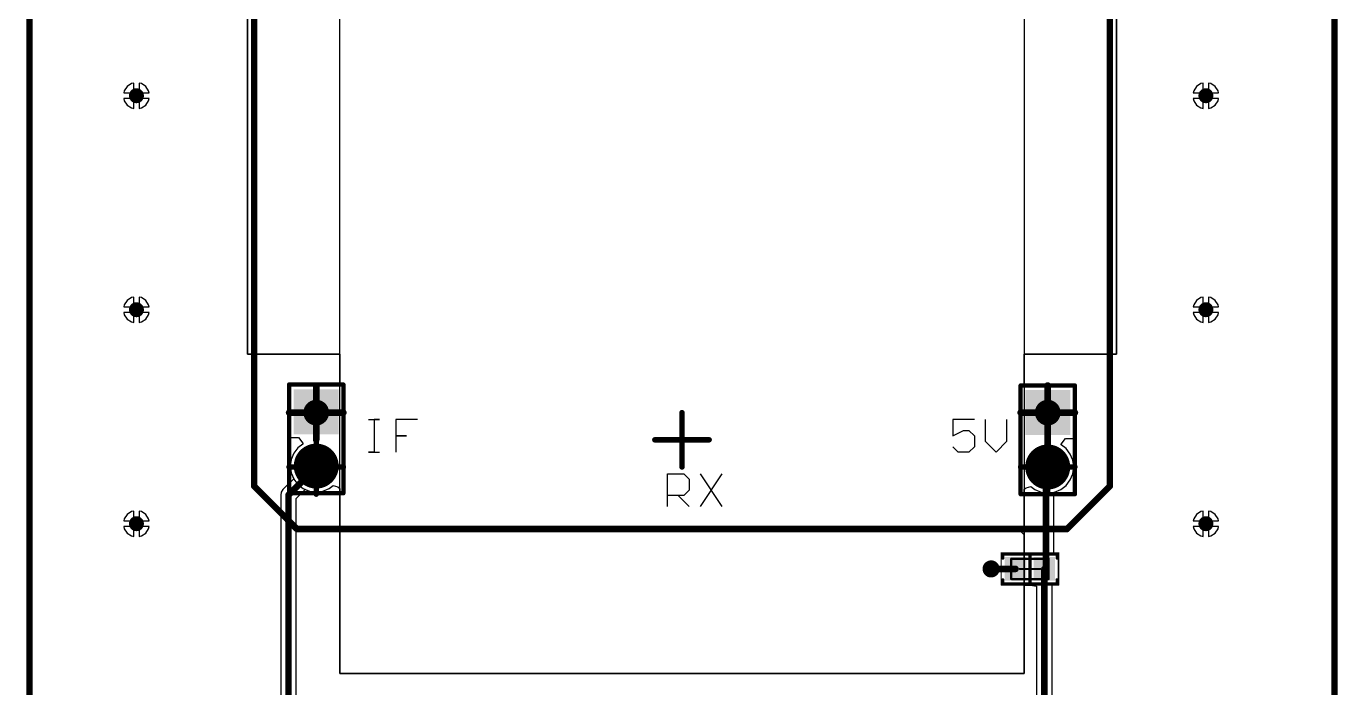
# Model space of a CAD drawing. Header units: millimetres. Extents: x 45 to 209, y 90 to 189.
# Drawn here: x 111.2 to 172.5, y 127.2 to 158.1 of the extents above; entities that cross this region are included whole.
import ezdxf

# ---------------------------------------------------------------- set-up
doc = ezdxf.new("R2010")
doc.units = ezdxf.units.MM
for name, color, linetype in [('BottomLayer', 5, 'Continuous'), ('BottomSolder', 6, 'Continuous'), ('Mechanical1', 6, 'Continuous'), ('Mechanical13', 56, 'Continuous'), ('Mechanical15', 56, 'Continuous'), ('Mechanical3', 76, 'Continuous'), ('MultiLayer', 9, 'Continuous'), ('PadHoleLayer', 156, 'Continuous'), ('TopLayer', 1, 'Continuous'), ('TopOverlay', 2, 'Continuous'), ('TopPaste', 8, 'Continuous'), ('TopSolder', 216, 'Continuous'), ('ViaHoleLayer', 16, 'Continuous')]:
    doc.layers.add(name, color=color, linetype=linetype)

# ---------------------------------------------------------------- blocks, each defined once
blk = doc.blocks.new('CAP_0603_1608_3')
at = {"layer": 'Mechanical13', "const_width": 0.1}
for points in [[(-0.875, 0.475), (0.875, 0.475)], [(-0.875, -0.475), (-0.875, 0.475)], [(0.875, -0.475), (0.875, 0.475)], [(-0.875, -0.475), (0.875, -0.475)]]:
    blk.add_lwpolyline(points, dxfattribs=at)
at = {"layer": 'Mechanical13', "const_width": 0.05}
for points in [[(-0.9, 0.475, 1), (-0.85, 0.475, 1)], [(-0.9, 0.475, 1), (-0.85, 0.475, 1)], [(0.85, 0.475, 1), (0.9, 0.475, 1)], [(0.85, 0.475, 1), (0.9, 0.475, 1)], [(-0.9, -0.475, 1), (-0.85, -0.475, 1)], [(-0.9, -0.475, 1), (-0.85, -0.475, 1)], [(0.85, -0.475, 1), (0.9, -0.475, 1)], [(0.85, -0.475, 1), (0.9, -0.475, 1)]]:
    blk.add_lwpolyline(points, format="xyb", close=True, dxfattribs=at)
at = {"layer": 'Mechanical15'}
for points, const_width in [([(-1.35, 0.75), (1.35, 0.75)], 0.05), ([(-1.35, -0.75), (-1.35, 0.75)], 0.05), ([(1.35, -0.75), (1.35, 0.75)], 0.05), ([(-0.475, 0), (0.475, 0)], 0.1), ([(0, -0.475), (0, 0.475)], 0.1), ([(-1.35, -0.75), (1.35, -0.75)], 0.05)]:
    blk.add_lwpolyline(points, dxfattribs=dict(at, const_width=const_width))
for points, const_width in [([(-1.362, 0.75, 1), (-1.338, 0.75, 1)], 0.025), ([(-1.362, 0.75, 1), (-1.338, 0.75, 1)], 0.025), ([(1.338, 0.75, 1), (1.362, 0.75, 1)], 0.025), ([(1.338, 0.75, 1), (1.362, 0.75, 1)], 0.025), ([(-0.5, 0, 1), (-0.45, 0, 1)], 0.05), ([(-0.025, 0.475, 1), (0.025, 0.475, 1)], 0.05), ([(0.45, 0, 1), (0.5, 0, 1)], 0.05), ([(-0.025, -0.475, 1), (0.025, -0.475, 1)], 0.05), ([(-1.362, -0.75, 1), (-1.338, -0.75, 1)], 0.025), ([(-1.362, -0.75, 1), (-1.338, -0.75, 1)], 0.025), ([(1.338, -0.75, 1), (1.362, -0.75, 1)], 0.025), ([(1.338, -0.75, 1), (1.362, -0.75, 1)], 0.025)]:
    blk.add_lwpolyline(points, format="xyb", close=True, dxfattribs=dict(at, const_width=const_width))
at = {"layer": 'TopLayer'}
for points in [[(-0.225, -0.5), (-0.225, 0.5), (-1.125, -0.5), (-1.125, 0.5)], [(1.125, -0.5), (1.125, 0.5), (0.225, -0.5), (0.225, 0.5)]]:
    blk.add_solid(points, dxfattribs=at)
at = {"layer": 'TopOverlay', "const_width": 0.15}
for points in [[(-1.27, 0.508), (-1.27, 0.7)], [(-1.27, 0.7), (1.27, 0.7)], [(0, -0.7), (0, 0.7)], [(1.27, 0.508), (1.27, 0.7)], [(-1.27, -0.7), (-1.27, -0.508)], [(1.27, -0.7), (1.27, -0.508)], [(-1.27, -0.7), (1.27, -0.7)]]:
    blk.add_lwpolyline(points, dxfattribs=at)
at = {"layer": 'TopOverlay', "const_width": 0.075}
for points in [[(-1.308, 0.7, 1), (-1.232, 0.7, 1)], [(-1.308, 0.7, 1), (-1.232, 0.7, 1)], [(-0.038, 0.7, 1), (0.038, 0.7, 1)], [(1.232, 0.7, 1), (1.308, 0.7, 1)], [(1.232, 0.7, 1), (1.308, 0.7, 1)], [(-1.308, 0.508, 1), (-1.232, 0.508, 1)], [(1.232, 0.508, 1), (1.308, 0.508, 1)], [(-1.308, -0.508, 1), (-1.232, -0.508, 1)], [(1.232, -0.508, 1), (1.308, -0.508, 1)], [(-1.308, -0.7, 1), (-1.232, -0.7, 1)], [(-1.308, -0.7, 1), (-1.232, -0.7, 1)], [(-0.038, -0.7, 1), (0.038, -0.7, 1)], [(1.232, -0.7, 1), (1.308, -0.7, 1)], [(1.232, -0.7, 1), (1.308, -0.7, 1)]]:
    blk.add_lwpolyline(points, format="xyb", close=True, dxfattribs=at)
at = {"layer": 'TopPaste'}
for points in [[(-0.225, -0.5), (-0.225, 0.5), (-1.125, -0.5), (-1.125, 0.5)], [(1.125, -0.5), (1.125, 0.5), (0.225, -0.5), (0.225, 0.5)]]:
    blk.add_solid(points, dxfattribs=at)
at = {"layer": 'TopSolder'}
for points in [[(-0.174, -0.551), (-0.174, 0.551), (-1.176, -0.551), (-1.176, 0.551)], [(1.176, -0.551), (1.176, 0.551), (0.174, -0.551), (0.174, 0.551)]]:
    blk.add_solid(points, dxfattribs=at)
blk = doc.blocks.new('25B19271_CD6F_4BC8_A99B_F617D566DC9C_11')
at = {"layer": 'Mechanical3', "const_width": 0.254}
for points in [[(-17.1, 38.16), (-17.1, 40.7)], [(-18.37, 39.43), (-15.83, 39.43)], [(0, 36.83), (0, 39.37)], [(-17.1, 35.62), (-17.1, 38.16)], [(-1.27, 38.1), (1.27, 38.1)], [(17.1, 35.62), (17.1, 38.16)], [(-18.37, 36.89), (-15.83, 36.89)], [(15.83, 36.89), (18.37, 36.89)], [(17.1, 33.08), (17.1, 35.62)], [(15.83, 34.35), (18.37, 34.35)], [(-17.1, 0), (-17.1, 2.54)], [(17.1, 0), (17.1, 2.54)], [(-18.37, 1.27), (-15.83, 1.27)], [(0, -1.27), (0, 1.27)], [(15.83, 1.27), (18.37, 1.27)], [(-17.1, -2.54), (-17.1, 0)], [(-1.27, 0), (1.27, 0)], [(17.1, -2.54), (17.1, 0)], [(-18.37, -1.27), (-15.83, -1.27)], [(15.83, -1.27), (18.37, -1.27)]]:
    blk.add_lwpolyline(points, dxfattribs=at)
at = {"layer": 'Mechanical3', "const_width": 0.127}
for points in [[(-17.164, 40.7, 1), (-17.037, 40.7, 1)], [(-18.434, 39.43, 1), (-18.307, 39.43, 1)], [(-15.894, 39.43, 1), (-15.767, 39.43, 1)], [(-0.064, 39.37, 1), (0.064, 39.37, 1)], [(-17.164, 38.16, 1), (-17.037, 38.16, 1)], [(-17.164, 38.16, 1), (-17.037, 38.16, 1)], [(-1.333, 38.1, 1), (-1.206, 38.1, 1)], [(1.206, 38.1, 1), (1.333, 38.1, 1)], [(17.036, 38.16, 1), (17.163, 38.16, 1)], [(-18.434, 36.89, 1), (-18.307, 36.89, 1)], [(-15.894, 36.89, 1), (-15.767, 36.89, 1)], [(-0.064, 36.83, 1), (0.064, 36.83, 1)], [(15.766, 36.89, 1), (15.893, 36.89, 1)], [(18.306, 36.89, 1), (18.433, 36.89, 1)], [(-17.164, 35.62, 1), (-17.037, 35.62, 1)], [(17.036, 35.62, 1), (17.163, 35.62, 1)], [(17.036, 35.62, 1), (17.163, 35.62, 1)], [(15.766, 34.35, 1), (15.893, 34.35, 1)], [(18.306, 34.35, 1), (18.433, 34.35, 1)], [(17.036, 33.08, 1), (17.163, 33.08, 1)], [(-17.164, 2.54, 1), (-17.037, 2.54, 1)], [(17.036, 2.54, 1), (17.163, 2.54, 1)], [(-18.434, 1.27, 1), (-18.307, 1.27, 1)], [(-15.894, 1.27, 1), (-15.767, 1.27, 1)], [(-0.064, 1.27, 1), (0.064, 1.27, 1)], [(15.766, 1.27, 1), (15.893, 1.27, 1)], [(18.306, 1.27, 1), (18.433, 1.27, 1)], [(-17.164, 0, 1), (-17.037, 0, 1)], [(-17.164, 0, 1), (-17.037, 0, 1)], [(-1.333, 0, 1), (-1.206, 0, 1)], [(1.206, 0, 1), (1.333, 0, 1)], [(17.036, 0, 1), (17.163, 0, 1)], [(17.036, 0, 1), (17.163, 0, 1)], [(-18.434, -1.27, 1), (-18.307, -1.27, 1)], [(-15.894, -1.27, 1), (-15.767, -1.27, 1)], [(-0.064, -1.27, 1), (0.064, -1.27, 1)], [(15.766, -1.27, 1), (15.893, -1.27, 1)], [(18.306, -1.27, 1), (18.433, -1.27, 1)], [(-17.164, -2.54, 1), (-17.037, -2.54, 1)], [(17.036, -2.54, 1), (17.163, -2.54, 1)]]:
    blk.add_lwpolyline(points, format="xyb", close=True, dxfattribs=at)
at = {"layer": 'MultiLayer'}
for p, q in [((-16, 34), (-16, 42.545)), ((-16, 42.545), (-16, 42.545)), ((-16, 42.545), (16, 42.545)), ((16, 42.545), (16, 32)), ((-20.32, 4), (-20.32, 34)), ((-20.32, 34), (-16, 34)), ((16, 32), (20.32, 32)), ((20.32, 32), (20.32, 4)), ((-16, 4), (-20.32, 4)), ((-16, -4.17), (-16, 4)), ((20.32, 4), (16, 4)), ((16, 4), (16, -4.445)), ((20.32, 4), (20.32, 4)), ((15.725, -4.17), (-16, -4.17)), ((16, -4.445), (15.725, -4.17))]:
    blk.add_line(p, q, dxfattribs=at)
at = {"layer": 'TopLayer'}
blk.add_line((-16, 42), (-16, 42), dxfattribs=at)
at = {"layer": 'TopOverlay'}
for p, q in [((-1.315, 41.589), (-0.299, 41.589)), ((-0.299, 41.589), (-0.807, 41.589)), ((-0.807, 41.589), (-0.807, 40.065)), ((0.209, 41.589), (1.224, 40.065)), ((1.224, 41.589), (0.209, 40.065)), ((-14.396, 39.049), (-14.65, 38.795)), ((-14.65, 38.795), (-14.65, 37.779)), ((-13.888, 39.049), (-14.396, 39.049)), ((-13.634, 38.795), (-13.888, 39.049)), ((-13.634, 38.287), (-14.142, 38.287)), ((-13.634, 37.779), (-13.634, 38.287)), ((-14.65, 37.779), (-14.396, 37.525)), ((-14.396, 37.525), (-13.888, 37.525)), ((-13.888, 37.525), (-13.634, 37.779)), ((12.909, 36.509), (12.655, 36.255)), ((12.655, 36.255), (12.655, 35.239)), ((13.417, 36.509), (12.909, 36.509)), ((13.671, 36.255), (13.417, 36.509)), ((13.671, 35.747), (13.163, 35.747)), ((13.671, 35.239), (13.671, 35.747)), ((12.655, 35.239), (12.909, 34.985)), ((12.909, 34.985), (13.417, 34.985)), ((13.417, 34.985), (13.671, 35.239)), ((-14.65, 0.949), (-14.142, 0.949)), ((-14.142, 0.949), (-14.396, 0.949)), ((-14.396, 0.949), (-14.396, -0.575)), ((-12.365, 0.949), (-13.38, 0.949)), ((-13.38, 0.949), (-13.38, 0.187)), ((13.671, 0.949), (12.655, 0.949)), ((12.655, 0.949), (12.655, 0.187)), ((14.179, 0.949), (14.179, -0.067)), ((15.194, -0.067), (15.194, 0.949)), ((-13.38, 0.187), (-12.873, 0.187)), ((-12.873, 0.187), (-13.38, 0.187)), ((-13.38, 0.187), (-13.38, -0.575)), ((12.655, 0.187), (13.163, 0.441)), ((13.163, 0.441), (13.417, 0.441)), ((13.417, 0.441), (13.671, 0.187)), ((13.671, 0.187), (13.671, -0.321)), ((-14.396, -0.575), (-14.65, -0.575)), ((-14.65, -0.575), (-14.142, -0.575)), ((12.909, -0.575), (12.655, -0.321)), ((13.417, -0.575), (12.909, -0.575)), ((13.671, -0.321), (13.417, -0.575)), ((14.179, -0.067), (14.686, -0.575)), ((14.686, -0.575), (15.194, -0.067)), ((-0.68, -3.115), (-0.68, -1.591)), ((-0.68, -1.591), (0.082, -1.591)), ((0.082, -1.591), (0.336, -1.845)), ((0.844, -1.591), (1.859, -3.115)), ((1.859, -1.591), (0.844, -3.115)), ((0.336, -2.353), (0.082, -2.607)), ((0.336, -1.845), (0.336, -2.353)), ((0.082, -2.607), (-0.68, -2.607)), ((-0.172, -2.607), (0.336, -3.115))]:
    blk.add_line(p, q, dxfattribs=at)
at = {"layer": 'TopOverlay', "const_width": 0.254}
for points in [[(-20, 40.33), (-18, 42.33)], [(-20, 40.33), (-18, 42.33)], [(-18, 42.33), (18, 42.33)], [(-18, 42.33), (18, 42.33)], [(18, 42.33), (20, 40.33)], [(18, 42.33), (20, 40.33)], [(-20, -2.17), (-20, 40.33)], [(-20, -2.17), (-20, 40.33)], [(20, -2.17), (20, 40.33)], [(20, -2.17), (20, 40.33)], [(-20, -2.17), (-18, -4.17)], [(-20, -2.17), (-18, -4.17)], [(18, -4.17), (20, -2.17)], [(18, -4.17), (20, -2.17)], [(-18, -4.17), (18, -4.17)], [(-18, -4.17), (18, -4.17)]]:
    blk.add_lwpolyline(points, dxfattribs=at)
at = {"layer": 'TopOverlay', "const_width": 0.127}
for points in [[(-18.064, 42.33, 1), (-17.937, 42.33, 1)], [(-18.064, 42.33, 1), (-17.937, 42.33, 1)], [(-18.064, 42.33, 1), (-17.937, 42.33, 1)], [(-18.064, 42.33, 1), (-17.937, 42.33, 1)], [(17.936, 42.33, 1), (18.063, 42.33, 1)], [(17.936, 42.33, 1), (18.063, 42.33, 1)], [(17.936, 42.33, 1), (18.063, 42.33, 1)], [(17.936, 42.33, 1), (18.063, 42.33, 1)], [(-20.064, 40.33, 1), (-19.937, 40.33, 1)], [(-20.064, 40.33, 1), (-19.937, 40.33, 1)], [(-20.064, 40.33, 1), (-19.937, 40.33, 1)], [(-20.064, 40.33, 1), (-19.937, 40.33, 1)], [(19.936, 40.33, 1), (20.063, 40.33, 1)], [(19.936, 40.33, 1), (20.063, 40.33, 1)], [(19.936, 40.33, 1), (20.063, 40.33, 1)], [(19.936, 40.33, 1), (20.063, 40.33, 1)], [(-20.064, -2.17, 1), (-19.937, -2.17, 1)], [(-20.064, -2.17, 1), (-19.937, -2.17, 1)], [(-20.064, -2.17, 1), (-19.937, -2.17, 1)], [(-20.064, -2.17, 1), (-19.937, -2.17, 1)], [(19.936, -2.17, 1), (20.063, -2.17, 1)], [(19.936, -2.17, 1), (20.063, -2.17, 1)], [(19.936, -2.17, 1), (20.063, -2.17, 1)], [(19.936, -2.17, 1), (20.063, -2.17, 1)], [(-18.064, -4.17, 1), (-17.937, -4.17, 1)], [(-18.064, -4.17, 1), (-17.937, -4.17, 1)], [(-18.064, -4.17, 1), (-17.937, -4.17, 1)], [(-18.064, -4.17, 1), (-17.937, -4.17, 1)], [(17.936, -4.17, 1), (18.063, -4.17, 1)], [(17.936, -4.17, 1), (18.063, -4.17, 1)], [(17.936, -4.17, 1), (18.063, -4.17, 1)], [(17.936, -4.17, 1), (18.063, -4.17, 1)]]:
    blk.add_lwpolyline(points, format="xyb", close=True, dxfattribs=at)
blk = doc.blocks.new('0FBEB40D_2B6D_43C7_945F_A2D40A82B953_57')
at = {"layer": 'BottomLayer', "const_width": 1}
blk.add_lwpolyline([(2.04, 0, 1), (3.04, 0, 1)], format="xyb", close=True, dxfattribs=at)
at = {"layer": 'BottomLayer'}
blk.add_solid([(-1, -1), (1, -1), (-1, 1), (1, 1)], dxfattribs=at)
at = {"layer": 'BottomSolder', "const_width": 1.051}
blk.add_lwpolyline([(2.015, 0, 1), (3.065, 0, 1)], format="xyb", close=True, dxfattribs=at)
at = {"layer": 'BottomSolder'}
blk.add_solid([(-1.051, -1.051), (1.051, -1.051), (-1.051, 1.051), (1.051, 1.051)], dxfattribs=at)
at = {"layer": 'MultiLayer', "const_width": 1}
blk.add_lwpolyline([(2.04, 0, 1), (3.04, 0, 1)], format="xyb", close=True, dxfattribs=at)
at = {"layer": 'MultiLayer'}
blk.add_solid([(-1, -1), (1, -1), (-1, 1), (1, 1)], dxfattribs=at)
at = {"layer": 'PadHoleLayer', "const_width": 0.55}
for points in [[(-0.275, 0, 1), (0.275, 0, 1)], [(2.265, 0, 1), (2.815, 0, 1)]]:
    blk.add_lwpolyline(points, format="xyb", close=True, dxfattribs=at)
at = {"layer": 'TopLayer', "const_width": 1}
blk.add_lwpolyline([(2.04, 0, 1), (3.04, 0, 1)], format="xyb", close=True, dxfattribs=at)
at = {"layer": 'TopLayer'}
blk.add_solid([(-1, -1), (1, -1), (-1, 1), (1, 1)], dxfattribs=at)
at = {"layer": 'TopOverlay', "const_width": 0.2}
for points in [[(3.81, 1.27), (-1.27, 1.27)], [(-1.27, -1.27), (-1.27, 1.27)], [(3.81, -1.27), (3.81, 1.27)], [(3.81, -1.27), (-1.27, -1.27)]]:
    blk.add_lwpolyline(points, dxfattribs=at)
at = {"layer": 'TopOverlay', "const_width": 0.1}
for points in [[(-1.32, 1.27, 1), (-1.22, 1.27, 1)], [(-1.32, 1.27, 1), (-1.22, 1.27, 1)], [(3.76, 1.27, 1), (3.86, 1.27, 1)], [(3.76, 1.27, 1), (3.86, 1.27, 1)], [(-1.32, -1.27, 1), (-1.22, -1.27, 1)], [(-1.32, -1.27, 1), (-1.22, -1.27, 1)], [(3.76, -1.27, 1), (3.86, -1.27, 1)], [(3.76, -1.27, 1), (3.86, -1.27, 1)]]:
    blk.add_lwpolyline(points, format="xyb", close=True, dxfattribs=at)
at = {"layer": 'TopSolder', "const_width": 1.051}
blk.add_lwpolyline([(2.015, 0, 1), (3.065, 0, 1)], format="xyb", close=True, dxfattribs=at)
at = {"layer": 'TopSolder'}
blk.add_solid([(-1.051, -1.051), (1.051, -1.051), (-1.051, 1.051), (1.051, 1.051)], dxfattribs=at)
blk = doc.blocks.new('0FBEB40D_2B6D_43C7_945F_A2D40A82B953_58')
at = {"layer": 'BottomLayer', "const_width": 1}
blk.add_lwpolyline([(2.04, 0, 1), (3.04, 0, 1)], format="xyb", close=True, dxfattribs=at)
at = {"layer": 'BottomLayer'}
blk.add_solid([(-1, -1), (1, -1), (-1, 1), (1, 1)], dxfattribs=at)
at = {"layer": 'BottomSolder', "const_width": 1.051}
blk.add_lwpolyline([(2.015, 0, 1), (3.065, 0, 1)], format="xyb", close=True, dxfattribs=at)
at = {"layer": 'BottomSolder'}
blk.add_solid([(-1.051, -1.051), (1.051, -1.051), (-1.051, 1.051), (1.051, 1.051)], dxfattribs=at)
at = {"layer": 'MultiLayer', "const_width": 1}
blk.add_lwpolyline([(2.04, 0, 1), (3.04, 0, 1)], format="xyb", close=True, dxfattribs=at)
at = {"layer": 'MultiLayer'}
blk.add_solid([(-1, -1), (1, -1), (-1, 1), (1, 1)], dxfattribs=at)
at = {"layer": 'PadHoleLayer', "const_width": 0.55}
for points in [[(-0.275, 0, 1), (0.275, 0, 1)], [(2.265, 0, 1), (2.815, 0, 1)]]:
    blk.add_lwpolyline(points, format="xyb", close=True, dxfattribs=at)
at = {"layer": 'TopLayer', "const_width": 1}
blk.add_lwpolyline([(2.04, 0, 1), (3.04, 0, 1)], format="xyb", close=True, dxfattribs=at)
at = {"layer": 'TopLayer'}
blk.add_solid([(-1, -1), (1, -1), (-1, 1), (1, 1)], dxfattribs=at)
at = {"layer": 'TopOverlay', "const_width": 0.2}
for points in [[(3.81, 1.27), (-1.27, 1.27)], [(-1.27, -1.27), (-1.27, 1.27)], [(3.81, -1.27), (3.81, 1.27)], [(3.81, -1.27), (-1.27, -1.27)]]:
    blk.add_lwpolyline(points, dxfattribs=at)
at = {"layer": 'TopOverlay', "const_width": 0.1}
for points in [[(-1.32, 1.27, 1), (-1.22, 1.27, 1)], [(-1.32, 1.27, 1), (-1.22, 1.27, 1)], [(3.76, 1.27, 1), (3.86, 1.27, 1)], [(3.76, 1.27, 1), (3.86, 1.27, 1)], [(-1.32, -1.27, 1), (-1.22, -1.27, 1)], [(-1.32, -1.27, 1), (-1.22, -1.27, 1)], [(3.76, -1.27, 1), (3.86, -1.27, 1)], [(3.76, -1.27, 1), (3.86, -1.27, 1)]]:
    blk.add_lwpolyline(points, format="xyb", close=True, dxfattribs=at)
at = {"layer": 'TopSolder', "const_width": 1.051}
blk.add_lwpolyline([(2.015, 0, 1), (3.065, 0, 1)], format="xyb", close=True, dxfattribs=at)
at = {"layer": 'TopSolder'}
blk.add_solid([(-1.051, -1.051), (1.051, -1.051), (-1.051, 1.051), (1.051, 1.051)], dxfattribs=at)

msp = doc.modelspace()

# ---------------------------------------------------------------- linework, layer by layer
at = {"layer": 'BottomLayer'}
for p, q in [((111.321, 92.366), (111.321, 188.866)), ((172.334, 188.866), (172.334, 92.359)), ((121.507, 172.786), (121.507, 142.786)), ((162.147, 142.786), (162.147, 170.786)), ((115.885, 155.301), (115.752, 155.101)), ((116.085, 155.435), (115.885, 155.301)), ((116.194, 155.456), (116.085, 155.435)), ((116.194, 154.993), (116.194, 155.456)), ((116.556, 155.435), (116.448, 155.456)), ((116.448, 155.456), (116.448, 154.993)), ((116.756, 155.301), (116.556, 155.435)), ((116.89, 155.101), (116.756, 155.301)), ((165.885, 155.301), (165.752, 155.101)), ((166.085, 155.435), (165.885, 155.301)), ((166.194, 155.456), (166.085, 155.435)), ((166.194, 154.993), (166.194, 155.456)), ((166.556, 155.435), (166.448, 155.456)), ((166.448, 155.456), (166.448, 154.993)), ((166.756, 155.301), (166.556, 155.435)), ((166.89, 155.101), (166.756, 155.301)), ((115.752, 155.101), (115.73, 154.993)), ((115.73, 154.993), (116.194, 154.993)), ((116.194, 154.739), (115.73, 154.739)), ((115.73, 154.739), (115.752, 154.63)), ((115.752, 154.63), (115.885, 154.43)), ((116.194, 154.275), (116.194, 154.739)), ((116.448, 154.993), (116.911, 154.993)), ((116.911, 154.739), (116.448, 154.739)), ((116.448, 154.739), (116.448, 154.275)), ((116.756, 154.43), (116.89, 154.63)), ((116.911, 154.993), (116.89, 155.101)), ((116.89, 154.63), (116.911, 154.739)), ((165.752, 155.101), (165.73, 154.993)), ((165.73, 154.993), (166.194, 154.993)), ((166.194, 154.739), (165.73, 154.739)), ((165.73, 154.739), (165.752, 154.63)), ((165.752, 154.63), (165.885, 154.43)), ((166.194, 154.275), (166.194, 154.739)), ((166.448, 154.993), (166.911, 154.993)), ((166.911, 154.739), (166.448, 154.739)), ((166.448, 154.739), (166.448, 154.275)), ((166.756, 154.43), (166.89, 154.63)), ((166.911, 154.993), (166.89, 155.101)), ((166.89, 154.63), (166.911, 154.739)), ((115.885, 154.43), (116.085, 154.297)), ((116.085, 154.297), (116.194, 154.275)), ((116.448, 154.275), (116.556, 154.297)), ((116.556, 154.297), (116.756, 154.43)), ((165.885, 154.43), (166.085, 154.297)), ((166.085, 154.297), (166.194, 154.275)), ((166.448, 154.275), (166.556, 154.297)), ((166.556, 154.297), (166.756, 154.43)), ((116.085, 145.435), (115.885, 145.301)), ((116.194, 145.456), (116.085, 145.435)), ((116.194, 144.993), (116.194, 145.456)), ((116.556, 145.435), (116.448, 145.456)), ((116.448, 145.456), (116.448, 144.993)), ((116.756, 145.301), (116.556, 145.435)), ((166.085, 145.435), (165.885, 145.301)), ((166.194, 145.456), (166.085, 145.435)), ((166.194, 144.993), (166.194, 145.456)), ((166.556, 145.435), (166.448, 145.456)), ((166.448, 145.456), (166.448, 144.993)), ((166.756, 145.301), (166.556, 145.435)), ((115.752, 145.101), (115.73, 144.993)), ((115.73, 144.993), (116.194, 144.993)), ((116.194, 144.739), (115.73, 144.739)), ((115.73, 144.739), (115.752, 144.63)), ((115.885, 145.301), (115.752, 145.101)), ((116.194, 144.275), (116.194, 144.739)), ((116.448, 144.993), (116.911, 144.993)), ((116.911, 144.739), (116.448, 144.739)), ((116.448, 144.739), (116.448, 144.275)), ((116.89, 145.101), (116.756, 145.301)), ((116.911, 144.993), (116.89, 145.101)), ((116.89, 144.63), (116.911, 144.739)), ((165.752, 145.101), (165.73, 144.993)), ((165.73, 144.993), (166.194, 144.993)), ((166.194, 144.739), (165.73, 144.739)), ((165.73, 144.739), (165.752, 144.63)), ((165.885, 145.301), (165.752, 145.101)), ((166.194, 144.275), (166.194, 144.739)), ((166.448, 144.993), (166.911, 144.993)), ((166.911, 144.739), (166.448, 144.739)), ((166.448, 144.739), (166.448, 144.275)), ((166.89, 145.101), (166.756, 145.301)), ((166.911, 144.993), (166.89, 145.101)), ((166.89, 144.63), (166.911, 144.739)), ((115.752, 144.63), (115.885, 144.43)), ((115.885, 144.43), (116.085, 144.297)), ((116.085, 144.297), (116.194, 144.275)), ((116.448, 144.275), (116.556, 144.297)), ((116.556, 144.297), (116.756, 144.43)), ((116.756, 144.43), (116.89, 144.63)), ((165.752, 144.63), (165.885, 144.43)), ((165.885, 144.43), (166.085, 144.297)), ((166.085, 144.297), (166.194, 144.275)), ((166.448, 144.275), (166.556, 144.297)), ((166.556, 144.297), (166.756, 144.43)), ((166.756, 144.43), (166.89, 144.63)), ((121.507, 142.786), (125.827, 142.786)), ((125.827, 142.786), (125.827, 141.301)), ((157.827, 141.259), (157.827, 142.786)), ((157.827, 142.786), (162.148, 142.786)), ((162.148, 142.786), (162.147, 142.786)), ((125.827, 141.301), (123.524, 141.301)), ((123.524, 141.301), (123.524, 138.894)), ((160.131, 141.259), (157.827, 141.259)), ((160.131, 138.852), (160.131, 141.259)), ((123.524, 138.894), (123.893, 138.894)), ((124.096, 138.59), (123.869, 138.416)), ((123.893, 138.894), (124.096, 138.624)), ((124.096, 138.624), (124.096, 138.59)), ((159.559, 138.582), (159.761, 138.852)), ((159.559, 138.548), (159.559, 138.582)), ((159.761, 138.852), (160.131, 138.852)), ((123.676, 138.164), (123.555, 137.872)), ((123.869, 138.416), (123.676, 138.164)), ((159.786, 138.374), (159.559, 138.548)), ((159.978, 138.122), (159.786, 138.374)), ((160.1, 137.83), (159.978, 138.122)), ((123.555, 137.872), (123.514, 137.558)), ((123.514, 137.558), (123.555, 137.244)), ((160.141, 137.516), (160.1, 137.83)), ((160.1, 137.202), (160.141, 137.516)), ((123.555, 137.244), (123.676, 136.951)), ((123.676, 136.951), (123.869, 136.699)), ((159.786, 136.657), (159.978, 136.909)), ((159.978, 136.909), (160.1, 137.202)), ((123.869, 136.699), (124.121, 136.507)), ((124.121, 136.507), (124.413, 136.385)), ((124.413, 136.385), (124.727, 136.344)), ((124.727, 136.344), (125.042, 136.385)), ((125.042, 136.385), (125.334, 136.507)), ((125.334, 136.507), (125.523, 136.651)), ((125.523, 136.651), (125.736, 136.584)), ((125.736, 136.584), (125.827, 136.514)), ((125.827, 136.514), (125.827, 134.616)), ((157.827, 136.472), (157.919, 136.542)), ((157.827, 134.341), (157.827, 136.472)), ((157.919, 136.542), (158.132, 136.609)), ((158.132, 136.609), (158.321, 136.465)), ((158.321, 136.465), (158.613, 136.343)), ((158.613, 136.343), (158.927, 136.302)), ((158.927, 136.302), (159.242, 136.343)), ((159.242, 136.343), (159.534, 136.465)), ((159.534, 136.465), (159.786, 136.657)), ((115.752, 135.101), (115.73, 134.993)), ((115.73, 134.993), (116.194, 134.993)), ((115.885, 135.301), (115.752, 135.101)), ((116.085, 135.435), (115.885, 135.301)), ((116.194, 135.456), (116.085, 135.435)), ((116.194, 134.993), (116.194, 135.456)), ((116.556, 135.435), (116.448, 135.456)), ((116.448, 135.456), (116.448, 134.993)), ((116.448, 134.993), (116.911, 134.993)), ((116.756, 135.301), (116.556, 135.435)), ((116.89, 135.101), (116.756, 135.301)), ((116.911, 134.993), (116.89, 135.101)), ((165.752, 135.101), (165.73, 134.993)), ((165.73, 134.993), (166.194, 134.993)), ((165.885, 135.301), (165.752, 135.101)), ((166.085, 135.435), (165.885, 135.301)), ((166.194, 135.456), (166.085, 135.435)), ((166.194, 134.993), (166.194, 135.456)), ((166.556, 135.435), (166.448, 135.456)), ((166.448, 135.456), (166.448, 134.993)), ((166.448, 134.993), (166.911, 134.993)), ((166.756, 135.301), (166.556, 135.435)), ((166.89, 135.101), (166.756, 135.301)), ((166.911, 134.993), (166.89, 135.101)), ((116.194, 134.739), (115.73, 134.739)), ((115.73, 134.739), (115.752, 134.63)), ((115.752, 134.63), (115.885, 134.43)), ((115.885, 134.43), (116.085, 134.297)), ((116.085, 134.297), (116.194, 134.275)), ((116.194, 134.275), (116.194, 134.739)), ((116.911, 134.739), (116.448, 134.739)), ((116.448, 134.739), (116.448, 134.275)), ((116.448, 134.275), (116.556, 134.297)), ((116.556, 134.297), (116.756, 134.43)), ((116.756, 134.43), (116.89, 134.63)), ((116.89, 134.63), (116.911, 134.739)), ((125.827, 134.616), (125.827, 127.866)), ((157.827, 127.866), (157.827, 134.341)), ((166.194, 134.739), (165.73, 134.739)), ((165.73, 134.739), (165.752, 134.63)), ((165.752, 134.63), (165.885, 134.43)), ((165.885, 134.43), (166.085, 134.297)), ((166.085, 134.297), (166.194, 134.275)), ((166.194, 134.275), (166.194, 134.739)), ((166.911, 134.739), (166.448, 134.739)), ((166.448, 134.739), (166.448, 134.275)), ((166.448, 134.275), (166.556, 134.297)), ((166.556, 134.297), (166.756, 134.43)), ((166.756, 134.43), (166.89, 134.63)), ((166.89, 134.63), (166.911, 134.739)), ((125.827, 127.866), (157.827, 127.866))]:
    msp.add_line(p, q, dxfattribs=at)
for points, const_width in [([(116.146, 154.866, 1), (116.496, 154.866, 1)], 0.35), ([(166.146, 154.866, 1), (166.496, 154.866, 1)], 0.35), ([(116.146, 144.866, 1), (116.496, 144.866, 1)], 0.35), ([(166.146, 144.866, 1), (166.496, 144.866, 1)], 0.35), ([(116.146, 134.866, 1), (116.496, 134.866, 1)], 0.35), ([(166.146, 134.866, 1), (166.496, 134.866, 1)], 0.35), ([(156.079, 132.752, 1), (156.479, 132.752, 1)], 0.4)]:
    msp.add_lwpolyline(points, format="xyb", close=True, dxfattribs=dict(at, const_width=const_width))
at = {"layer": 'Mechanical1', "const_width": 0.305}
for points in [[(111.321, 92.366), (111.321, 188.866)], [(172.334, 92.366), (172.334, 188.866)]]:
    msp.add_lwpolyline(points, dxfattribs=at)
at = {"layer": 'Mechanical3', "const_width": 0.305}
for points in [[(121.827, 136.616), (121.827, 179.116)], [(121.827, 136.616), (121.827, 179.116)], [(161.827, 136.616), (161.827, 179.116)], [(161.827, 136.616), (161.827, 179.116)], [(124.727, 138.786), (124.727, 141.326)], [(158.927, 138.786), (158.927, 141.326)], [(123.457, 140.056), (125.997, 140.056)], [(157.657, 140.056), (160.197, 140.056)], [(121.827, 136.616), (123.827, 134.616)], [(121.827, 136.616), (123.827, 134.616)], [(159.827, 134.616), (161.827, 136.616)], [(159.827, 134.616), (161.827, 136.616)], [(123.827, 134.616), (159.827, 134.616)], [(123.827, 134.616), (159.827, 134.616)]]:
    msp.add_lwpolyline(points, dxfattribs=at)
at = {"layer": 'Mechanical3'}
for points, const_width in [([(124.651, 141.326, 1), (124.804, 141.326, 1)], 0.152), ([(158.851, 141.326, 1), (159.004, 141.326, 1)], 0.152), ([(125.227, 140.056, 1), (124.227, 140.056, 1)], 0.2), ([(125.227, 140.056, 1), (124.227, 140.056, 1)], 0.2), ([(159.427, 140.056, 1), (158.427, 140.056, 1)], 0.2), ([(159.427, 140.056, 1), (158.427, 140.056, 1)], 0.2), ([(123.381, 140.056, 1), (123.534, 140.056, 1)], 0.152), ([(124.177, 140.056, 1), (124.277, 140.056, 1)], 0.1), ([(124.177, 140.056, 1), (124.277, 140.056, 1)], 0.1), ([(125.177, 140.056, 1), (125.277, 140.056, 1)], 0.1), ([(125.177, 140.056, 1), (125.277, 140.056, 1)], 0.1), ([(125.921, 140.056, 1), (126.074, 140.056, 1)], 0.152), ([(157.581, 140.056, 1), (157.734, 140.056, 1)], 0.152), ([(158.377, 140.056, 1), (158.477, 140.056, 1)], 0.1), ([(158.377, 140.056, 1), (158.477, 140.056, 1)], 0.1), ([(159.377, 140.056, 1), (159.477, 140.056, 1)], 0.1), ([(159.377, 140.056, 1), (159.477, 140.056, 1)], 0.1), ([(160.121, 140.056, 1), (160.274, 140.056, 1)], 0.152), ([(124.651, 138.786, 1), (124.804, 138.786, 1)], 0.152), ([(158.851, 138.786, 1), (159.004, 138.786, 1)], 0.152), ([(121.751, 136.616, 1), (121.904, 136.616, 1)], 0.152), ([(121.751, 136.616, 1), (121.904, 136.616, 1)], 0.152), ([(121.751, 136.616, 1), (121.904, 136.616, 1)], 0.152), ([(121.751, 136.616, 1), (121.904, 136.616, 1)], 0.152), ([(161.751, 136.616, 1), (161.904, 136.616, 1)], 0.152), ([(161.751, 136.616, 1), (161.904, 136.616, 1)], 0.152), ([(161.751, 136.616, 1), (161.904, 136.616, 1)], 0.152), ([(161.751, 136.616, 1), (161.904, 136.616, 1)], 0.152), ([(123.751, 134.616, 1), (123.904, 134.616, 1)], 0.152), ([(123.751, 134.616, 1), (123.904, 134.616, 1)], 0.152), ([(123.751, 134.616, 1), (123.904, 134.616, 1)], 0.152), ([(123.751, 134.616, 1), (123.904, 134.616, 1)], 0.152), ([(159.751, 134.616, 1), (159.904, 134.616, 1)], 0.152), ([(159.751, 134.616, 1), (159.904, 134.616, 1)], 0.152), ([(159.751, 134.616, 1), (159.904, 134.616, 1)], 0.152), ([(159.751, 134.616, 1), (159.904, 134.616, 1)], 0.152)]:
    msp.add_lwpolyline(points, format="xyb", close=True, dxfattribs=dict(at, const_width=const_width))
at = {"layer": 'MultiLayer'}
for p, q in [((125.827, 127.866), (125.827, 186.366)), ((157.827, 186.366), (157.827, 127.866)), ((157.827, 127.866), (125.827, 127.866))]:
    msp.add_line(p, q, dxfattribs=at)
for points, const_width in [([(116.146, 154.866, 1), (116.496, 154.866, 1)], 0.35), ([(166.146, 154.866, 1), (166.496, 154.866, 1)], 0.35), ([(116.146, 144.866, 1), (116.496, 144.866, 1)], 0.35), ([(166.146, 144.866, 1), (166.496, 144.866, 1)], 0.35), ([(116.146, 134.866, 1), (116.496, 134.866, 1)], 0.35), ([(166.146, 134.866, 1), (166.496, 134.866, 1)], 0.35), ([(156.079, 132.752, 1), (156.479, 132.752, 1)], 0.4)]:
    msp.add_lwpolyline(points, format="xyb", close=True, dxfattribs=dict(at, const_width=const_width))
at = {"layer": 'TopLayer'}
for p, q in [((172.334, 188.866), (172.334, 109.594)), ((111.321, 109.81), (111.327, 188.657)), ((121.507, 172.786), (121.507, 142.786)), ((162.147, 142.786), (162.147, 170.786)), ((115.885, 155.301), (115.752, 155.101)), ((116.085, 155.435), (115.885, 155.301)), ((116.194, 155.456), (116.085, 155.435)), ((116.194, 154.993), (116.194, 155.456)), ((116.556, 155.435), (116.448, 155.456)), ((116.448, 155.456), (116.448, 154.993)), ((116.756, 155.301), (116.556, 155.435)), ((116.89, 155.101), (116.756, 155.301)), ((165.885, 155.301), (165.752, 155.101)), ((166.085, 155.435), (165.885, 155.301)), ((166.194, 155.456), (166.085, 155.435)), ((166.194, 154.993), (166.194, 155.456)), ((166.556, 155.435), (166.448, 155.456)), ((166.448, 155.456), (166.448, 154.993)), ((166.756, 155.301), (166.556, 155.435)), ((166.89, 155.101), (166.756, 155.301)), ((115.752, 155.101), (115.73, 154.993)), ((115.73, 154.993), (116.194, 154.993)), ((116.194, 154.739), (115.73, 154.739)), ((115.73, 154.739), (115.752, 154.63)), ((115.752, 154.63), (115.885, 154.43)), ((116.194, 154.275), (116.194, 154.739)), ((116.448, 154.993), (116.911, 154.993)), ((116.911, 154.739), (116.448, 154.739)), ((116.448, 154.739), (116.448, 154.275)), ((116.756, 154.43), (116.89, 154.63)), ((116.911, 154.993), (116.89, 155.101)), ((116.89, 154.63), (116.911, 154.739)), ((165.752, 155.101), (165.73, 154.993)), ((165.73, 154.993), (166.194, 154.993)), ((166.194, 154.739), (165.73, 154.739)), ((165.73, 154.739), (165.752, 154.63)), ((165.752, 154.63), (165.885, 154.43)), ((166.194, 154.275), (166.194, 154.739)), ((166.448, 154.993), (166.911, 154.993)), ((166.911, 154.739), (166.448, 154.739)), ((166.448, 154.739), (166.448, 154.275)), ((166.756, 154.43), (166.89, 154.63)), ((166.911, 154.993), (166.89, 155.101)), ((166.89, 154.63), (166.911, 154.739)), ((115.885, 154.43), (116.085, 154.297)), ((116.085, 154.297), (116.194, 154.275)), ((116.448, 154.275), (116.556, 154.297)), ((116.556, 154.297), (116.756, 154.43)), ((165.885, 154.43), (166.085, 154.297)), ((166.085, 154.297), (166.194, 154.275)), ((166.448, 154.275), (166.556, 154.297)), ((166.556, 154.297), (166.756, 154.43)), ((116.085, 145.435), (115.885, 145.301)), ((116.194, 145.456), (116.085, 145.435)), ((116.194, 144.993), (116.194, 145.456)), ((116.556, 145.435), (116.448, 145.456)), ((116.448, 145.456), (116.448, 144.993)), ((116.756, 145.301), (116.556, 145.435)), ((166.085, 145.435), (165.885, 145.301)), ((166.194, 145.456), (166.085, 145.435)), ((166.194, 144.993), (166.194, 145.456)), ((166.556, 145.435), (166.448, 145.456)), ((166.448, 145.456), (166.448, 144.993)), ((166.756, 145.301), (166.556, 145.435)), ((115.752, 145.101), (115.73, 144.993)), ((115.73, 144.993), (116.194, 144.993)), ((116.194, 144.739), (115.73, 144.739)), ((115.73, 144.739), (115.752, 144.63)), ((115.885, 145.301), (115.752, 145.101)), ((116.194, 144.275), (116.194, 144.739)), ((116.448, 144.993), (116.911, 144.993)), ((116.911, 144.739), (116.448, 144.739)), ((116.448, 144.739), (116.448, 144.275)), ((116.89, 145.101), (116.756, 145.301)), ((116.911, 144.993), (116.89, 145.101)), ((116.89, 144.63), (116.911, 144.739)), ((165.752, 145.101), (165.73, 144.993)), ((165.73, 144.993), (166.194, 144.993)), ((166.194, 144.739), (165.73, 144.739)), ((165.73, 144.739), (165.752, 144.63)), ((165.885, 145.301), (165.752, 145.101)), ((166.194, 144.275), (166.194, 144.739)), ((166.448, 144.993), (166.911, 144.993)), ((166.911, 144.739), (166.448, 144.739)), ((166.448, 144.739), (166.448, 144.275)), ((166.89, 145.101), (166.756, 145.301)), ((166.911, 144.993), (166.89, 145.101)), ((166.89, 144.63), (166.911, 144.739)), ((115.752, 144.63), (115.885, 144.43)), ((115.885, 144.43), (116.085, 144.297)), ((116.085, 144.297), (116.194, 144.275)), ((116.448, 144.275), (116.556, 144.297)), ((116.556, 144.297), (116.756, 144.43)), ((116.756, 144.43), (116.89, 144.63)), ((165.752, 144.63), (165.885, 144.43)), ((165.885, 144.43), (166.085, 144.297)), ((166.085, 144.297), (166.194, 144.275)), ((166.448, 144.275), (166.556, 144.297)), ((166.556, 144.297), (166.756, 144.43)), ((166.756, 144.43), (166.89, 144.63)), ((121.507, 142.786), (125.827, 142.786)), ((125.827, 142.786), (125.827, 141.301)), ((157.827, 141.259), (157.827, 142.786)), ((157.827, 142.786), (162.148, 142.786)), ((162.148, 142.786), (162.147, 142.786)), ((125.827, 141.301), (123.524, 141.301)), ((123.524, 141.301), (123.524, 138.894)), ((160.131, 141.259), (157.827, 141.259)), ((160.131, 138.852), (160.131, 141.259)), ((123.524, 138.894), (123.893, 138.894)), ((124.096, 138.59), (123.869, 138.416)), ((123.893, 138.894), (124.096, 138.624)), ((124.096, 138.624), (124.096, 138.59)), ((159.559, 138.582), (159.761, 138.852)), ((159.559, 138.548), (159.559, 138.582)), ((159.761, 138.852), (160.131, 138.852)), ((123.676, 138.164), (123.555, 137.872)), ((123.869, 138.416), (123.676, 138.164)), ((159.786, 138.374), (159.559, 138.548)), ((159.978, 138.122), (159.786, 138.374)), ((160.1, 137.83), (159.978, 138.122)), ((123.555, 137.872), (123.514, 137.558)), ((123.514, 137.558), (123.555, 137.244)), ((160.141, 137.516), (160.1, 137.83)), ((160.1, 137.202), (160.141, 137.516)), ((123.673, 136.959), (123.171, 136.458)), ((123.555, 137.244), (123.673, 136.959)), ((159.786, 136.657), (159.978, 136.909)), ((159.978, 136.909), (160.1, 137.202)), ((123.093, 136.34), (123.065, 136.201)), ((123.065, 136.201), (123.065, 136.201)), ((123.065, 136.201), (123.065, 117.131)), ((123.171, 136.458), (123.093, 136.34)), ((123.79, 136.051), (124.209, 136.47)), ((124.209, 136.47), (124.413, 136.385)), ((124.413, 136.385), (124.727, 136.344)), ((124.727, 136.344), (125.042, 136.385)), ((125.042, 136.385), (125.334, 136.507)), ((125.334, 136.507), (125.523, 136.651)), ((125.523, 136.651), (125.736, 136.584)), ((125.736, 136.584), (125.827, 136.514)), ((125.827, 136.514), (125.827, 134.616)), ((159.211, 136.339), (159.242, 136.343)), ((159.211, 133.455), (159.211, 136.339)), ((159.242, 136.343), (159.534, 136.465)), ((159.534, 136.465), (159.786, 136.657)), ((123.79, 117.347), (123.79, 136.051)), ((115.752, 135.101), (115.73, 134.993)), ((115.73, 134.993), (116.194, 134.993)), ((115.885, 135.301), (115.752, 135.101)), ((116.085, 135.435), (115.885, 135.301)), ((116.194, 135.456), (116.085, 135.435)), ((116.194, 134.993), (116.194, 135.456)), ((116.556, 135.435), (116.448, 135.456)), ((116.448, 135.456), (116.448, 134.993)), ((116.448, 134.993), (116.911, 134.993)), ((116.756, 135.301), (116.556, 135.435)), ((116.89, 135.101), (116.756, 135.301)), ((116.911, 134.993), (116.89, 135.101)), ((165.752, 135.101), (165.73, 134.993)), ((165.73, 134.993), (166.194, 134.993)), ((165.885, 135.301), (165.752, 135.101)), ((166.085, 135.435), (165.885, 135.301)), ((166.194, 135.456), (166.085, 135.435)), ((166.194, 134.993), (166.194, 135.456)), ((166.556, 135.435), (166.448, 135.456)), ((166.448, 135.456), (166.448, 134.993)), ((166.448, 134.993), (166.911, 134.993)), ((166.756, 135.301), (166.556, 135.435)), ((166.89, 135.101), (166.756, 135.301)), ((166.911, 134.993), (166.89, 135.101)), ((116.194, 134.739), (115.73, 134.739)), ((115.73, 134.739), (115.752, 134.63)), ((115.752, 134.63), (115.885, 134.43)), ((115.885, 134.43), (116.085, 134.297)), ((116.085, 134.297), (116.194, 134.275)), ((116.194, 134.275), (116.194, 134.739)), ((116.911, 134.739), (116.448, 134.739)), ((116.448, 134.739), (116.448, 134.275)), ((116.448, 134.275), (116.556, 134.297)), ((116.556, 134.297), (116.756, 134.43)), ((116.756, 134.43), (116.89, 134.63)), ((116.89, 134.63), (116.911, 134.739)), ((125.827, 134.616), (125.827, 127.866)), ((166.194, 134.739), (165.73, 134.739)), ((165.73, 134.739), (165.752, 134.63)), ((165.752, 134.63), (165.885, 134.43)), ((165.885, 134.43), (166.085, 134.297)), ((166.085, 134.297), (166.194, 134.275)), ((166.194, 134.275), (166.194, 134.739)), ((166.911, 134.739), (166.448, 134.739)), ((166.448, 134.739), (166.448, 134.275)), ((166.448, 134.275), (166.556, 134.297)), ((166.556, 134.297), (166.756, 134.43)), ((166.756, 134.43), (166.89, 134.63)), ((166.89, 134.63), (166.911, 134.739)), ((159.423, 133.455), (159.211, 133.455)), ((159.423, 132.048), (159.423, 133.455)), ((157.827, 131.977), (158.124, 131.998)), ((157.827, 127.866), (157.827, 131.977)), ((158.124, 131.998), (158.407, 131.946)), ((158.407, 131.946), (158.407, 126.531)), ((159.132, 126.381), (159.132, 132.048)), ((159.132, 132.048), (159.423, 132.048)), ((125.827, 127.866), (157.827, 127.866))]:
    msp.add_line(p, q, dxfattribs=at)
for points, const_width in [([(116.146, 154.866, 1), (116.496, 154.866, 1)], 0.35), ([(166.146, 154.866, 1), (166.496, 154.866, 1)], 0.35), ([(116.146, 144.866, 1), (116.496, 144.866, 1)], 0.35), ([(166.146, 144.866, 1), (166.496, 144.866, 1)], 0.35), ([(158.851, 140.056, 1), (159.004, 140.056, 1)], 0.152), ([(124.651, 137.558, 1), (124.804, 137.558, 1)], 0.152), ([(124.651, 137.501, 1), (124.804, 137.501, 1)], 0.152), ([(124.651, 137.501, 1), (124.804, 137.501, 1)], 0.152), ([(158.772, 137.437, 1), (158.925, 137.437, 1)], 0.152), ([(158.772, 137.437, 1), (158.925, 137.437, 1)], 0.152), ([(158.851, 137.516, 1), (159.004, 137.516, 1)], 0.152), ([(158.851, 137.516, 1), (159.004, 137.516, 1)], 0.152), ([(123.352, 136.201, 1), (123.504, 136.201, 1)], 0.152), ([(123.352, 136.201, 1), (123.504, 136.201, 1)], 0.152), ([(116.146, 134.866, 1), (116.496, 134.866, 1)], 0.35), ([(166.146, 134.866, 1), (166.496, 134.866, 1)], 0.35), ([(156.079, 132.752, 1), (156.479, 132.752, 1)], 0.4), ([(156.202, 132.752, 1), (156.355, 132.752, 1)], 0.152), ([(157.343, 132.752, 1), (157.496, 132.752, 1)], 0.152), ([(158.693, 132.752, 1), (158.846, 132.752, 1)], 0.152), ([(158.693, 132.752, 1), (158.846, 132.752, 1)], 0.152), ([(158.772, 132.83, 1), (158.925, 132.83, 1)], 0.152), ([(158.772, 132.83, 1), (158.925, 132.83, 1)], 0.152)]:
    msp.add_lwpolyline(points, format="xyb", close=True, dxfattribs=dict(at, const_width=const_width))
at = {"layer": 'TopLayer', "const_width": 0.305}
for points in [[(158.927, 137.516), (158.927, 140.056)], [(123.428, 136.201), (124.727, 137.501)], [(124.727, 137.501), (124.727, 137.558)], [(158.849, 137.437), (158.927, 137.516)], [(158.849, 132.83), (158.849, 137.437)], [(123.428, 114.65), (123.428, 136.201)], [(156.279, 132.752), (157.42, 132.752)], [(158.77, 132.752), (158.849, 132.83)], [(158.77, 126.381), (158.77, 132.752)]]:
    msp.add_lwpolyline(points, dxfattribs=at)
at = {"layer": 'ViaHoleLayer'}
for points, const_width in [([(116.233, 154.866, 1), (116.408, 154.866, 1)], 0.175), ([(166.233, 154.866, 1), (166.408, 154.866, 1)], 0.175), ([(116.233, 144.866, 1), (116.408, 144.866, 1)], 0.175), ([(166.233, 144.866, 1), (166.408, 144.866, 1)], 0.175), ([(116.233, 134.866, 1), (116.408, 134.866, 1)], 0.175), ([(166.233, 134.866, 1), (166.408, 134.866, 1)], 0.175), ([(156.179, 132.752, 1), (156.379, 132.752, 1)], 0.2)]:
    msp.add_lwpolyline(points, format="xyb", close=True, dxfattribs=dict(at, const_width=const_width))

# ---------------------------------------------------------------- block references
for name, p, rotation in [('25B19271_CD6F_4BC8_A99B_F617D566DC9C_11', (141.827, 138.786), 360), ('0FBEB40D_2B6D_43C7_945F_A2D40A82B953_57', (124.727, 140.098), 270), ('0FBEB40D_2B6D_43C7_945F_A2D40A82B953_58', (158.927, 140.056), 270), ('CAP_0603_1608_3', (158.095, 132.752), 360)]:
    msp.add_blockref(name, p, dxfattribs=dict(rotation=rotation))

doc.saveas('drawing.dxf')
